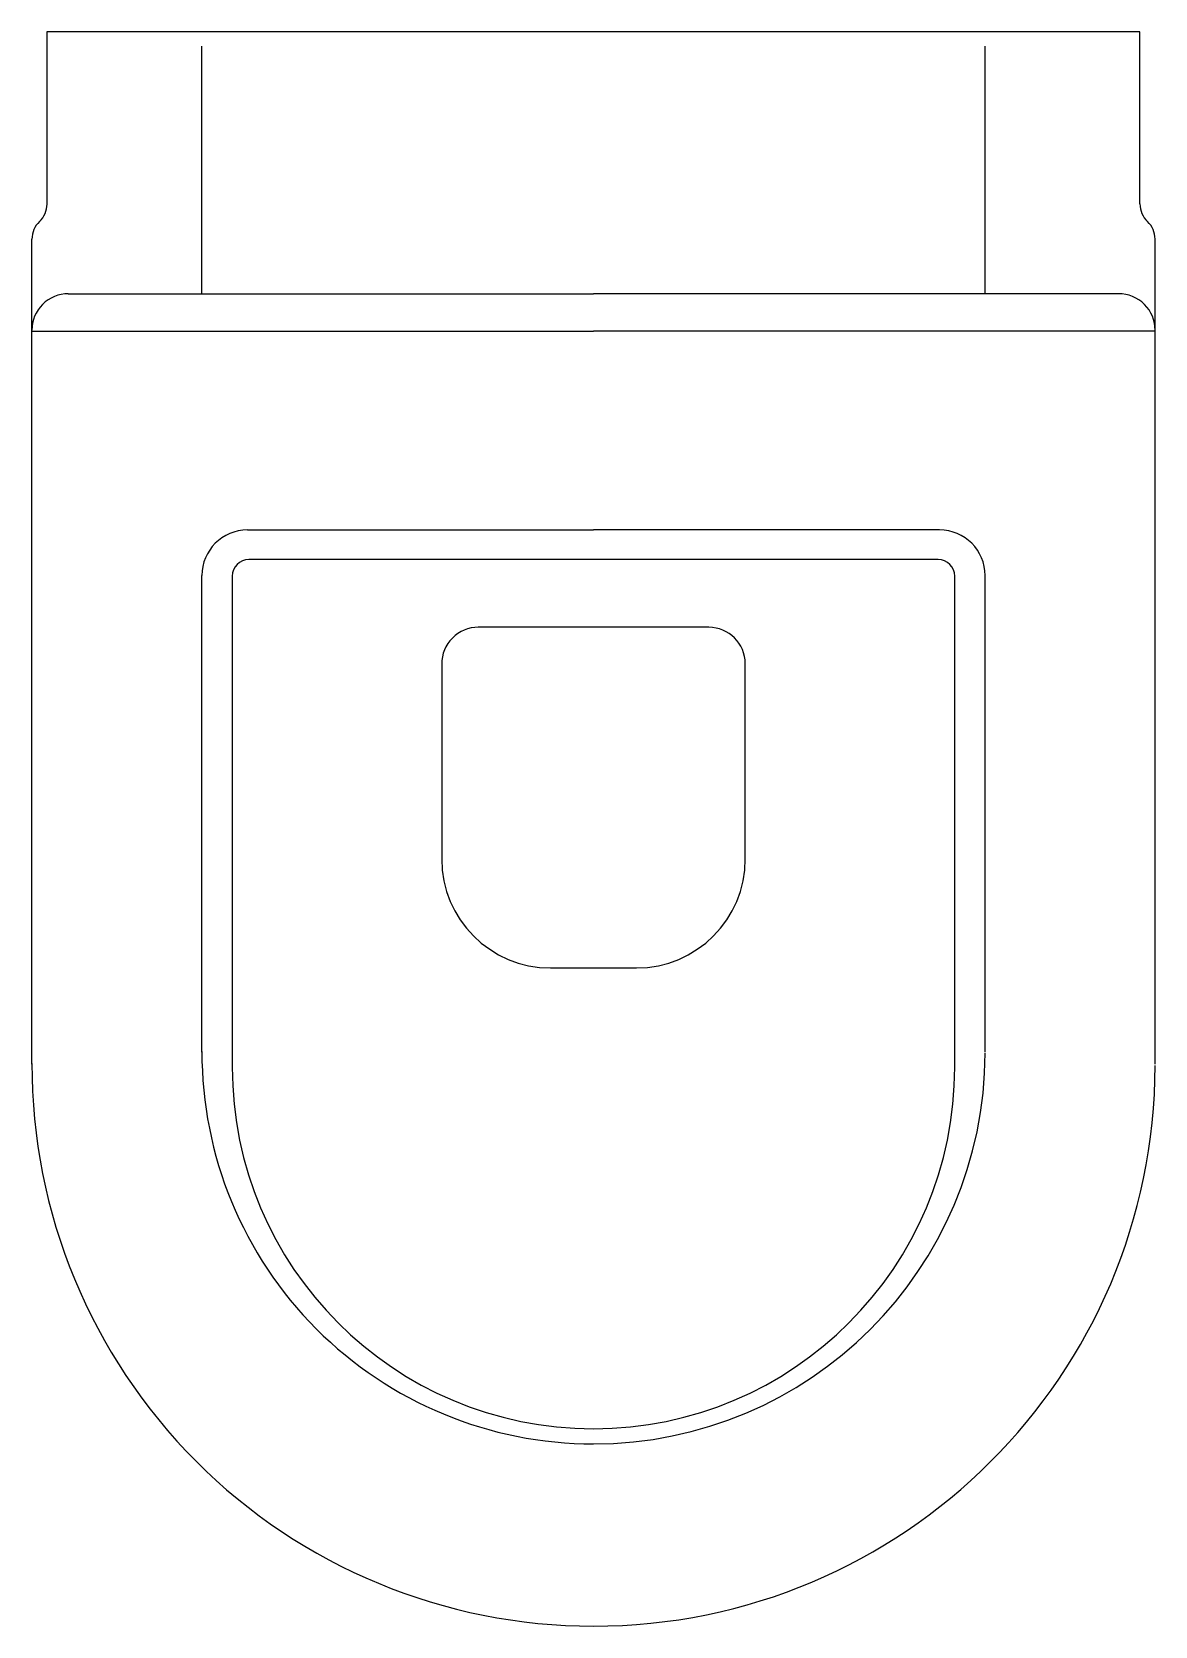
# Model space of a CAD drawing. Extents: x 2360 to 2730, y 1798 to 2323.
import ezdxf

# ---------------------------------------------------------------- set-up
doc = ezdxf.new("R2010")
doc.units = 0
doc.header["$LTSCALE"] = 50
doc.layers.add('FINA', color=6, linetype='CONTINUOUS')
doc.layers.add('GROSSA', color=3, linetype='CONTINUOUS')

msp = doc.modelspace()

# ---------------------------------------------------------------- linework, layer by layer
at = {"layer": 'FINA', "color": 0, "linetype": 'CONTINUOUS'}
for points in [[(2416.32, 2236.67, 0), (2416.32, 2318.18, 0)], [(2674.32, 2236.67, 0), (2674.32, 2318.18, 0)], [(2372.32, 2236.67, 0), (2545.32, 2236.67, 0)], [(2718.32, 2236.67, 0), (2545.32, 2236.67, 0)], [(2360.32, 2224.34, 0), (2545.32, 2224.34, 0)], [(2730.31, 2224.34, 0), (2545.32, 2224.34, 0)], [(2431.32, 2158.87, 0), (2545.32, 2158.87, 0)], [(2659.32, 2158.87, 0), (2545.32, 2158.87, 0)], [(2416.32, 1986.93, 0), (2416.32, 2143.87, 0)], [(2674.32, 1986.93, 0), (2674.32, 2143.87, 0)], [(2583.26, 2126.83, 0), (2545.32, 2126.83, 0), (2507.37, 2126.83, 0)], [(2495.32, 2114.78, 0), (2495.32, 2050.53, 0)], [(2595.32, 2050.53, 0), (2595.32, 2114.78, 0)], [(2531.17, 2014.67, 0), (2545.32, 2014.67, 0), (2559.46, 2014.67, 0)]]:
    msp.add_polyline3d(points, dxfattribs=at)
for centre, radius, start, end in [((2372.32, 2224.67), 12, 89.9997, 180.0003), ((2718.32, 2224.67), 12, 359.9997, 90.0003), ((2431.32, 2143.87), 15, 90, 180), ((2659.32, 2143.87), 15, 0, 90), ((2507.37, 2114.78), 12.05, 90.0001, 180.165), ((2583.26, 2114.78), 12.05, 0.305, 89.9997), ((2531.17, 2050.53), 35.86, 180, 269.9985), ((2559.46, 2050.53), 35.86, 270.0015, 0), ((2545.32, 1986.93), 129, 179.8892, 270.0003), ((2545.32, 1986.93), 129, 269.9997, 359.8642)]:
    msp.add_arc(centre, radius, start, end, dxfattribs=at)
at = {"layer": 'GROSSA', "color": 0, "linetype": 'CONTINUOUS'}
msp.add_line((2725.32, 2322.89), (2365.29, 2322.89), dxfattribs=at)
for points in [[(2365.32, 2266.24, 0), (2365.32, 2322.89, 0)], [(2725.32, 2266.24, 0), (2725.32, 2322.89, 0)], [(2360.32, 1982.92, 0), (2360.32, 2254.62, 0)], [(2730.32, 1982.92, 0), (2730.32, 2254.62, 0)], [(2658.85, 2149.13, 0), (2431.82, 2149.13, 0)], [(2426.32, 2143.63, 0), (2426.32, 1981.93, 0)], [(2664.32, 1981.93, 0), (2664.32, 2143.66, 0)]]:
    msp.add_polyline3d(points, dxfattribs=at)
for centre, radius, start, end in [((2357.32, 2266.24), 8, 313.4331, 359.6299), ((2733.32, 2266.24), 8, 180, 226.5683), ((2368.32, 2254.62), 8, 133.4317, 180), ((2722.32, 2254.62), 8, 0.3701, 46.5669), ((2431.82, 2143.63), 5.51, 90.0008, 179.9992), ((2658.85, 2143.66), 5.47, 0.002, 89.998), ((2545.32, 1982.92), 185, 179.9074, 270.0002), ((2545.32, 1981.93), 119, 180, 0), ((2545.32, 1982.92), 185, 269.9998, 359.8866)]:
    msp.add_arc(centre, radius, start, end, dxfattribs=at)

doc.saveas('drawing.dxf')
